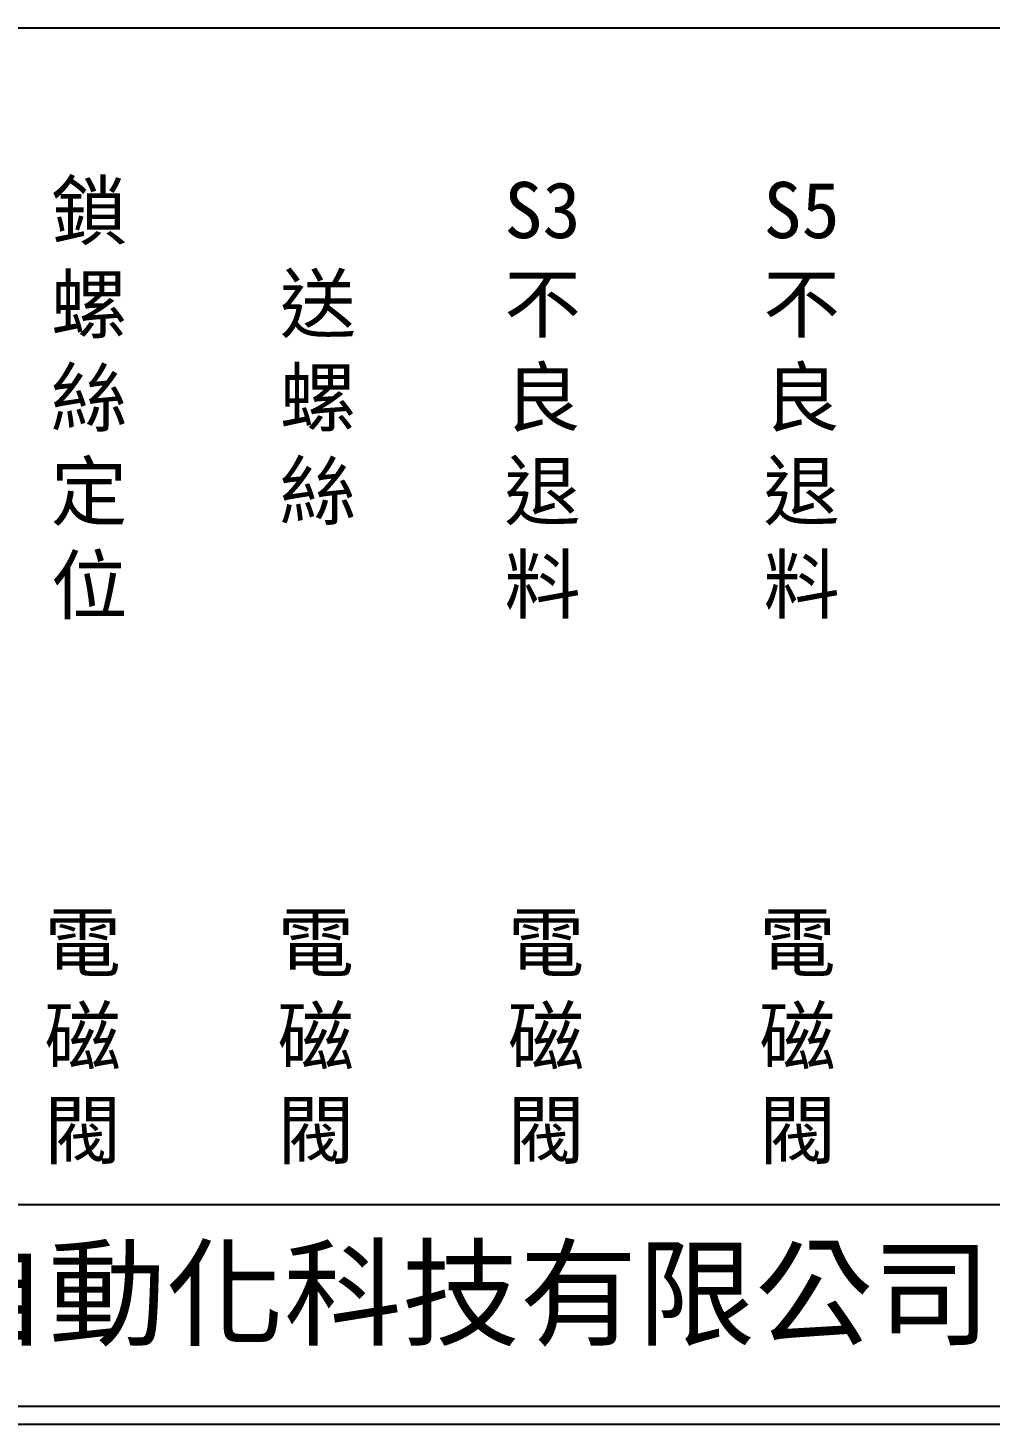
# Model space of a CAD drawing. Extents: x 926 to 1213, y 3 to 207.
# Drawn here: x 987.5 to 1054.3, y 3 to 100 of the extents above; entities that cross this region are included whole.
import ezdxf

# ---------------------------------------------------------------- set-up
doc = ezdxf.new("R2010")
doc.units = 0
doc.layers.add('圖框層', color=7, linetype='CONTINUOUS')
doc.layers.add('標尺寸層', color=3, linetype='CONTINUOUS')
doc.styles.add('CNS', font='romanc.shx', dxfattribs={"bigfont": 'chineset.shx'})
doc.styles.add('STSL', font='KAIU.TTF')

msp = doc.modelspace()

# ---------------------------------------------------------------- linework, layer by layer
at = {"layer": '圖框層', "color": 0}
for p, q in [((926.992, 18.25), (1211.493, 18.25)), ((926.992, 4.25), (1211.493, 4.25)), ((925.742, 3), (1212.742, 3))]:
    msp.add_line(p, q, dxfattribs=at)
at = {"layer": '標尺寸層', "color": 7}
msp.add_line((930.49, 99.958), (1208.361, 99.958), dxfattribs=at)

# ---------------------------------------------------------------- texts
at = {"layer": '圖框層', "color": 0, "style": 'STSL'}
msp.add_text('泓陞自動化科技有限公司', height=6, dxfattribs=at).set_placement((964.346, 9.076))
at = {"layer": '標尺寸層', "color": 7, "char_height": 3.9, "width": 2.84806, "attachment_point": 5, "style": 'CNS'}
for s, insert in [('{\\fDFKai-SB|b0|i0|c136|p65;鎖螺絲定位}', (991.73, 74.057)), ('{\\fDFKai-SB|b0|i0|c136|p65;S3\\P不良退料}', (1023.231, 74.094)), ('{\\fDFKai-SB|b0|i0|c136|p65;S5不良退料}', (1041.231, 74.094)), ('{\\fDFKai-SB|b0|i0|c136|p65;送螺絲}', (1007.63, 74.094)), ('{\\fDFKai-SB|b0|i0|c136|p65;電磁閥}', (991.282, 29.715)), ('{\\fDFKai-SB|b0|i0|c136|p65;電磁閥}', (1007.479, 29.715)), ('{\\fDFKai-SB|b0|i0|c136|p65;電磁閥}', (1023.478, 29.715)), ('{\\fDFKai-SB|b0|i0|c136|p65;電磁閥}', (1040.944, 29.715))]:
    msp.add_mtext(s, dxfattribs=dict(at, insert=insert))

doc.saveas('drawing.dxf')
